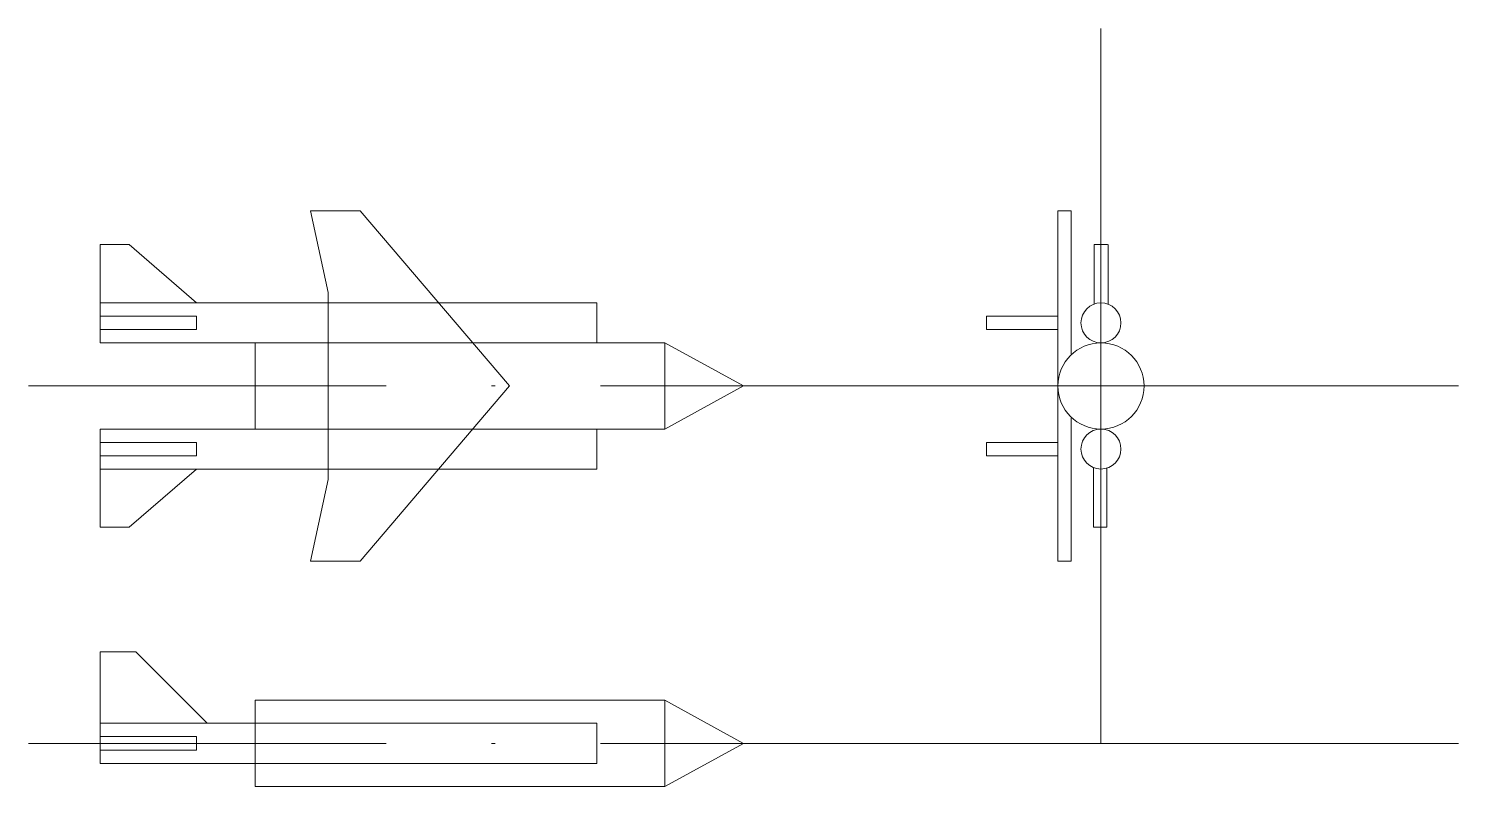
# Model space of a CAD drawing. Header units: millimetres. Extents: x -20 to 20, y -11.2 to 10.
import ezdxf

# ---------------------------------------------------------------- set-up
doc = ezdxf.new("R2010")
doc.units = ezdxf.units.MM
doc.linetypes.add('ACAD_ISO04W100', pattern=[30, 24, -2.95, 0.1, -2.95])
doc.layers.get('0').update_dxf_attribs({"lineweight": 25, "true_color": 0xffffff})

msp = doc.modelspace()

# ---------------------------------------------------------------- linework, layer by layer
at = {"linetype": 'ACAD_ISO04W100', "lineweight": 5}
for p, q in [((10, 10), (10, -10)), ((20, 0), (-20, 0)), ((20, -10), (-20, -10))]:
    msp.add_line(p, q, dxfattribs=at)
at = {"lineweight": 9}
for p, q in [((-12.11, 4.905), (-10.72, 4.905)), ((-12.11, 4.905), (-11.62, 2.62)), ((-10.72, 4.905), (-6.55, 0)), ((8.795, 0), (8.795, 4.905)), ((8.795, 4.905), (9.168, 4.905)), ((9.168, 0.9), (9.168, 4.905)), ((-18, 2.325), (-18, 3.955)), ((-18, 3.955), (-17.19, 3.955)), ((-17.19, 3.955), (-15.3, 2.325)), ((9.813, 3.955), (10, 3.955)), ((9.813, 2.3), (9.813, 3.955)), ((10, 3.955), (10.187, 3.955)), ((10.2, 2.3), (10.2, 3.955)), ((-11.62, 0), (-11.62, 2.62)), ((-18, 2.325), (-4.1, 2.325)), ((-18, 1.205), (-18, 2.325)), ((-4.1, 1.205), (-4.1, 2.325)), ((-18, 1.952), (-15.3, 1.952)), ((-15.3, 1.952), (-15.3, 1.578)), ((6.795, 1.952), (8.795, 1.952)), ((6.795, 1.579), (6.795, 1.952)), ((-18, 1.578), (-15.3, 1.578)), ((-18, 1.205), (-4.1, 1.205)), ((-13.66, 1.205), (-2.2, 1.205)), ((-13.66, -1.205), (-13.66, 1.205)), ((-2.2, -1.205), (-2.2, 1.205)), ((-2.2, 1.205), (0, 0)), ((6.795, 1.579), (8.795, 1.579)), ((-11.62, -2.62), (-11.62, 0)), ((-6.55, 0), (-10.72, -4.905)), ((0, 0), (-2.2, -1.205)), ((8.795, -4.905), (8.795, 0)), ((9.168, -4.905), (9.168, -0.9)), ((-18, -2.325), (-18, -1.205)), ((-18, -1.205), (-4.1, -1.205)), ((-18, -1.578), (-15.3, -1.578)), ((-15.3, -1.578), (-15.3, -1.952)), ((-13.66, -1.205), (-2.2, -1.205)), ((-4.1, -2.325), (-4.1, -1.205)), ((6.795, -1.579), (8.795, -1.579)), ((6.795, -1.952), (6.795, -1.579)), ((-18, -1.952), (-15.3, -1.952)), ((6.795, -1.952), (8.795, -1.952)), ((-18, -2.325), (-4.1, -2.325)), ((-18, -3.955), (-18, -2.325)), ((-15.3, -2.325), (-17.19, -3.955)), ((9.792, -3.955), (9.792, -2.3)), ((10.166, -3.955), (10.166, -2.3)), ((-11.62, -2.62), (-12.11, -4.905)), ((-18, -3.955), (-17.19, -3.955)), ((9.792, -3.955), (9.979, -3.955)), ((9.979, -3.955), (10.166, -3.955)), ((-12.11, -4.905), (-10.72, -4.905)), ((8.795, -4.905), (9.168, -4.905)), ((-13.66, -8.795), (-2.2, -8.795)), ((-13.66, -11.205), (-13.66, -8.795)), ((-2.2, -11.205), (-2.2, -8.795)), ((-2.2, -8.795), (0, -10)), ((-18, -9.44), (-4.1, -9.44)), ((-18, -10), (-18, -9.44)), ((-4.1, -10.56), (-4.1, -9.44)), ((-18, -9.813), (-15.3, -9.813)), ((-18, -10.56), (-18, -10)), ((-15.3, -9.813), (-15.3, -10.187)), ((0, -10), (-2.2, -11.205)), ((-18, -10.187), (-15.3, -10.187)), ((-18, -10.56), (-4.1, -10.56)), ((-13.66, -11.205), (-2.2, -11.205))]:
    msp.add_line(p, q, dxfattribs=at)
at = {"color": 0, "lineweight": 9}
for p, q in [((-18, -9.44), (-18, -7.44)), ((-18, -7.44), (-17, -7.44)), ((-17, -7.44), (-15, -9.44))]:
    msp.add_line(p, q, dxfattribs=at)
at = {"lineweight": 9}
for centre, radius in [((10, 1.765), 0.56), ((10, 0), 1.205), ((10, -1.765), 0.56)]:
    msp.add_circle(centre, radius, dxfattribs=at)

doc.saveas('drawing.dxf')
